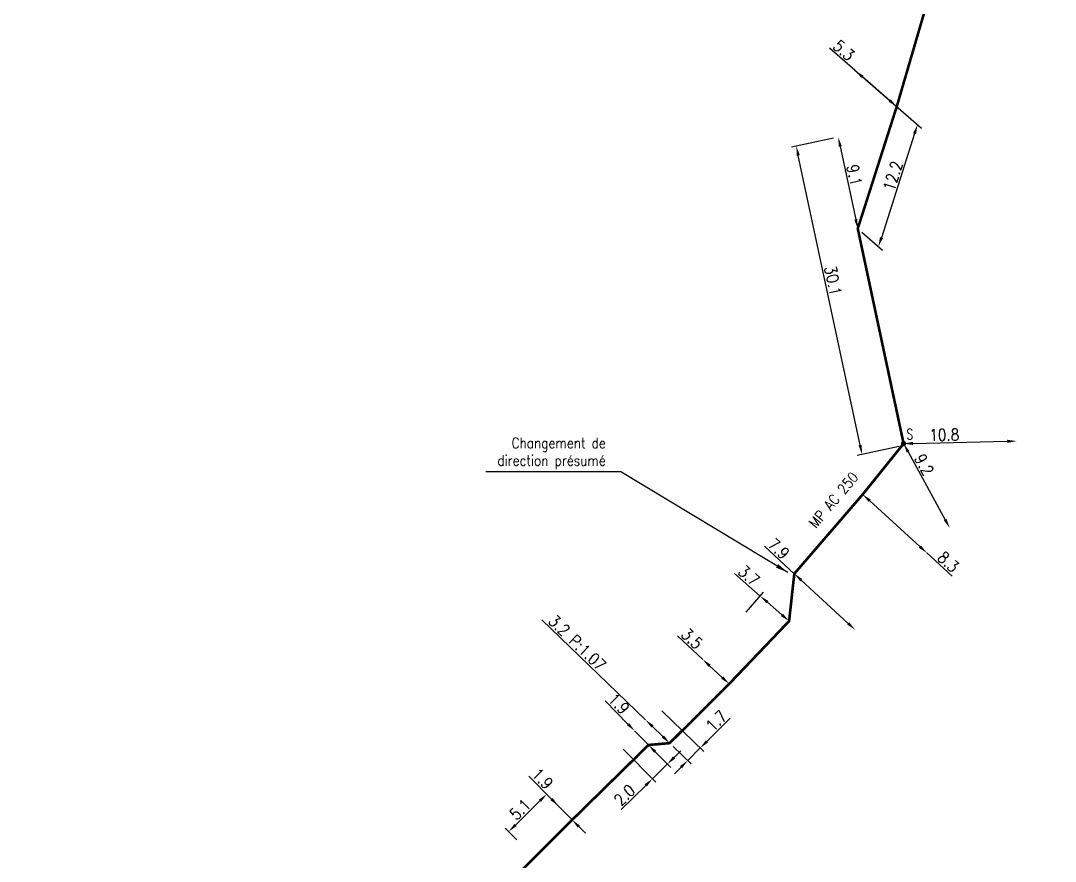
# Model space of a CAD drawing. Header units: millimetres. Extents: x 185000 to 186005, y 127000 to 128000.
# Drawn here: x 185320.9 to 185419.8, y 127842.8 to 127923.1 of the extents above; entities that cross this region are included whole.
import ezdxf
from ezdxf.enums import TextEntityAlignment as Align

# ---------------------------------------------------------------- set-up
doc = ezdxf.new("R2010")
doc.units = ezdxf.units.MM
doc.header["$PDMODE"] = 34
doc.layers.get('0').update_dxf_attribs({"linetype": 'CONTINUOUS'})
doc.layers.get('DEFPOINTS').update_dxf_attribs({"linetype": 'CONTINUOUS'})
doc.layers.add('G_120', color=4, linetype='CONTINUOUS')
doc.layers.add('G_300', color=7, linetype='CONTINUOUS')
doc.styles.add('G_ROMANS', font='ROMANS.SHX', dxfattribs={"width": 0.75})
doc.styles.get("Standard").update_dxf_attribs({"font": 'romans.shx', "width": 0.85})
doc.linetypes.add('G_TYPB_AP', pattern='A,5,-0.3,["o",Standard,S=1.5,R=0,X=0,Y=-0.5],-1.65', length=6.95)
doc.linetypes.add('G_TYPB_PE', pattern='A,5,-0.3,["o",Standard,S=1.5,R=0,X=0,Y=-0.5],-1.65', length=6.95)
doc.dimstyles.get("Standard").update_dxf_attribs({"dimtxt": 1.5, "dimasz": 1.2, "dimexe": 0.625, "dimexo": 0.625, "dimgap": 0.25, "dimtad": 1, "dimdec": 1, "dimzin": 0, "dimdsep": 46, "dimtxsty": 'Standard', "dimcen": -0.5, "dimadec": 0, "dimazin": 0, "dimtfac": 1, "dimtdec": 1, "dimtmove": 0, "dimatfit": 3, "dimfxl": 0, "dimtolj": 1, "dimtzin": 0, "dimarcsym": 0})

# ---------------------------------------------------------------- blocks, each defined once
blk = doc.blocks.new('*D364')
at = {"layer": 'DEFPOINTS', "color": 0, "linetype": 'Continuous', "ltscale": 0.5, "transparency": 16777216}
for p in [(185372.257, 127848.097), (185372.257, 127848.097), (185373.594, 127846.747)]:
    blk.add_point(p, dxfattribs=at)
at = {"layer": 'G_120', "color": 0, "linetype": 'Continuous', "lineweight": -2, "ltscale": 0.5, "transparency": 16777216}
for p, q in [((185371.624, 127848.736), (185369.445, 127850.936)), ((185373.594, 127846.747), (185372.257, 127848.097)), ((185374.227, 127846.107), (185374.861, 127845.468))]:
    blk.add_line(p, q, dxfattribs=at)
at = {"layer": 'G_120', "color": 0, "linetype": 'Continuous', "ltscale": 0.5, "transparency": 16777216}
for points in [[(185371.73, 127848.842), (185371.517, 127848.631), (185372.257, 127848.097)], [(185374.334, 127846.213), (185374.121, 127846.002), (185373.594, 127846.747)]]:
    blk.add_solid(points, dxfattribs=at)
at = {"layer": 'G_120', "color": 0, "linetype": 'Continuous', "ltscale": 0.5, "transparency": 16777216, "insert": (185370.751, 127850.684), "char_height": 1.125, "attachment_point": 5, "rotation": 314.72383}
blk.add_mtext('\\A1;1.9', dxfattribs=at)
blk = doc.blocks.new('*D365')
at = {"layer": 'DEFPOINTS', "color": 0, "linetype": 'Continuous', "ltscale": 0.5, "transparency": 16777216}
for p in [(185379.558, 127855.259), (185379.558, 127855.259), (185380.89, 127853.904)]:
    blk.add_point(p, dxfattribs=at)
at = {"layer": 'G_120', "color": 0, "linetype": 'Continuous', "lineweight": -2, "ltscale": 0.5, "transparency": 16777216}
for p, q in [((185378.928, 127855.901), (185376.758, 127858.111)), ((185380.89, 127853.904), (185379.558, 127855.259)), ((185381.52, 127853.262), (185382.151, 127852.619))]:
    blk.add_line(p, q, dxfattribs=at)
at = {"layer": 'G_120', "color": 0, "linetype": 'Continuous', "ltscale": 0.5, "transparency": 16777216}
for points in [[(185379.035, 127856.007), (185378.821, 127855.796), (185379.558, 127855.259)], [(185381.627, 127853.367), (185381.413, 127853.156), (185380.89, 127853.904)]]:
    blk.add_solid(points, dxfattribs=at)
at = {"layer": 'G_120', "color": 0, "linetype": 'Continuous', "ltscale": 0.5, "transparency": 16777216, "insert": (185378.063, 127857.853), "char_height": 1.125, "attachment_point": 5, "rotation": 314.48076}
blk.add_mtext('\\A1;1.9', dxfattribs=at)
blk = doc.blocks.new('*D366')
at = {"layer": 'DEFPOINTS', "color": 0, "linetype": 'Continuous', "ltscale": 0.5, "transparency": 16777216}
for p in [(185381.814, 127857.504), (185382.911, 127854.082), (185385.839, 127853.617)]:
    blk.add_point(p, dxfattribs=at)
at = {"layer": 'G_120', "color": 0, "linetype": 'Continuous', "lineweight": -2, "ltscale": 0.5, "transparency": 16777216}
for p, q in [((185382.152, 127857.178), (185386.176, 127853.291)), ((185386.477, 127854.252), (185388.704, 127856.468)), ((185383.248, 127853.756), (185384.971, 127852.092)), ((185384.634, 127852.418), (185385.839, 127853.617)), ((185383.996, 127851.783), (185383.358, 127851.148))]:
    blk.add_line(p, q, dxfattribs=at)
at = {"layer": 'G_120', "color": 0, "linetype": 'Continuous', "ltscale": 0.5, "transparency": 16777216}
for points in [[(185386.371, 127854.358), (185386.583, 127854.145), (185385.839, 127853.617)], [(185383.89, 127851.889), (185384.102, 127851.677), (185384.634, 127852.418)]]:
    blk.add_solid(points, dxfattribs=at)
at = {"layer": 'G_120', "color": 0, "linetype": 'Continuous', "ltscale": 0.5, "transparency": 16777216, "insert": (185387.381, 127856.209), "char_height": 1.125, "attachment_point": 5, "rotation": 44.85662}
blk.add_mtext('\\A1;1.7', dxfattribs=at)
blk = doc.blocks.new('*D367')
at = {"layer": 'DEFPOINTS', "color": 0, "linetype": 'Continuous', "ltscale": 0.5, "transparency": 16777216}
for p in [(185380.609, 127856.305), (185380.609, 127856.305), (185382.911, 127854.082)]:
    blk.add_point(p, dxfattribs=at)
at = {"layer": 'G_120', "color": 0, "linetype": 'Continuous', "lineweight": -2, "ltscale": 0.5, "transparency": 16777216}
for p, q in [((185380.609, 127856.305), (185370.71, 127865.866)), ((185382.264, 127854.707), (185381.257, 127855.68))]:
    blk.add_line(p, q, dxfattribs=at)
at = {"layer": 'G_120', "color": 0, "linetype": 'Continuous', "ltscale": 0.5, "transparency": 16777216}
for points in [[(185381.361, 127855.788), (185381.152, 127855.572), (185380.609, 127856.305)], [(185382.368, 127854.815), (185382.159, 127854.599), (185382.911, 127854.082)]]:
    blk.add_solid(points, dxfattribs=at)
at = {"layer": 'G_120', "color": 0, "linetype": 'Continuous', "ltscale": 0.5, "transparency": 16777216, "insert": (185374.084, 127863.649), "char_height": 1.125, "attachment_point": 5, "rotation": 315.99673}
blk.add_mtext('\\A1;3.2 P:1.07', dxfattribs=at)
blk = doc.blocks.new('*D368')
at = {"layer": 'DEFPOINTS', "color": 0, "linetype": 'Continuous', "ltscale": 0.5, "transparency": 16777216}
for p in [(185386.065, 127862.084), (185386.065, 127862.084), (185388.594, 127859.737)]:
    blk.add_point(p, dxfattribs=at)
at = {"layer": 'G_120', "color": 0, "linetype": 'Continuous', "lineweight": -2, "ltscale": 0.5, "transparency": 16777216}
for p, q in [((185386.065, 127862.084), (185383.662, 127864.314)), ((185387.934, 127860.349), (185386.724, 127861.472))]:
    blk.add_line(p, q, dxfattribs=at)
at = {"layer": 'G_120', "color": 0, "linetype": 'Continuous', "ltscale": 0.5, "transparency": 16777216}
for points in [[(185386.826, 127861.582), (185386.622, 127861.362), (185386.065, 127862.084)], [(185388.036, 127860.459), (185387.832, 127860.239), (185388.594, 127859.737)]]:
    blk.add_solid(points, dxfattribs=at)
at = {"layer": 'G_120', "color": 0, "linetype": 'Continuous', "ltscale": 0.5, "transparency": 16777216, "insert": (185385.044, 127864.055), "char_height": 1.125, "attachment_point": 5, "rotation": 317.13684}
blk.add_mtext('\\A1;3.5', dxfattribs=at)
blk = doc.blocks.new('*D369')
at = {"layer": 'DEFPOINTS', "color": 0, "linetype": 'Continuous', "ltscale": 0.5, "transparency": 16777216}
for p in [(185391.568, 127868.132), (185389.911, 127866.228), (185394.322, 127865.736)]:
    blk.add_point(p, dxfattribs=at)
at = {"layer": 'G_120', "color": 0, "linetype": 'Continuous', "lineweight": -2, "ltscale": 0.5, "transparency": 16777216}
for p, q in [((185391.568, 127868.132), (185389.095, 127870.285)), ((185390.219, 127866.582), (185391.876, 127868.486)), ((185393.643, 127866.327), (185392.247, 127867.542))]:
    blk.add_line(p, q, dxfattribs=at)
at = {"layer": 'G_120', "color": 0, "linetype": 'Continuous', "ltscale": 0.5, "transparency": 16777216}
for points in [[(185392.346, 127867.655), (185392.149, 127867.428), (185391.568, 127868.132)], [(185393.741, 127866.44), (185393.544, 127866.214), (185394.322, 127865.736)]]:
    blk.add_solid(points, dxfattribs=at)
at = {"layer": 'G_120', "color": 0, "linetype": 'Continuous', "ltscale": 0.5, "transparency": 16777216, "insert": (185390.485, 127870.07), "char_height": 1.125, "attachment_point": 5, "rotation": 318.9651}
blk.add_mtext('\\A1;3.7', dxfattribs=at)
blk = doc.blocks.new('*D370')
at = {"layer": 'DEFPOINTS', "color": 0, "linetype": 'Continuous', "ltscale": 0.5, "transparency": 16777216}
for p in [(185373.594, 127846.747), (185367.527, 127845.625), (185368.626, 127844.516)]:
    blk.add_point(p, dxfattribs=at)
at = {"layer": 'G_120', "color": 0, "linetype": 'Continuous', "lineweight": -2, "ltscale": 0.5, "transparency": 16777216}
for p, q in [((185373.264, 127847.08), (185370.828, 127849.539)), ((185370.517, 127848.574), (185368.168, 127846.257)), ((185368.296, 127844.849), (185367.197, 127845.958))]:
    blk.add_line(p, q, dxfattribs=at)
at = {"layer": 'G_120', "color": 0, "linetype": 'Continuous', "ltscale": 0.5, "transparency": 16777216}
for points in [[(185370.412, 127848.681), (185370.623, 127848.468), (185371.158, 127849.206)], [(185368.062, 127846.364), (185368.273, 127846.15), (185367.527, 127845.625)]]:
    blk.add_solid(points, dxfattribs=at)
at = {"layer": 'G_120', "color": 0, "linetype": 'Continuous', "ltscale": 0.5, "transparency": 16777216, "insert": (185368.609, 127847.746), "char_height": 1.125, "attachment_point": 5, "rotation": 44.60133}
blk.add_mtext('\\A1;5.1', dxfattribs=at)
blk = doc.blocks.new('*D503')
at = {"layer": 'DEFPOINTS', "color": 0, "linetype": 'Continuous', "ltscale": 0.5, "transparency": 16777216}
for p in [(185394.822, 127870.261), (185400.629, 127864.905), (185400.629, 127864.905)]:
    blk.add_point(p, dxfattribs=at)
at = {"layer": 'G_120', "color": 0, "linetype": 'Continuous', "lineweight": -2, "ltscale": 0.5, "transparency": 16777216}
for p, q in [((185394.822, 127870.261), (185391.976, 127872.885)), ((185399.968, 127865.515), (185395.483, 127869.65))]:
    blk.add_line(p, q, dxfattribs=at)
at = {"layer": 'G_120', "color": 0, "linetype": 'Continuous', "ltscale": 0.5, "transparency": 16777216}
for points in [[(185395.585, 127869.761), (185395.382, 127869.54), (185394.822, 127870.261)], [(185400.069, 127865.625), (185399.866, 127865.405), (185400.629, 127864.905)]]:
    blk.add_solid(points, dxfattribs=at)
at = {"layer": 'G_120', "color": 0, "linetype": 'Continuous', "ltscale": 0.5, "transparency": 16777216, "insert": (185393.342, 127872.645), "char_height": 1.125, "attachment_point": 5, "rotation": 317.31594}
blk.add_mtext('\\A1;7.9', dxfattribs=at)
blk = doc.blocks.new('*D504')
at = {"layer": 'DEFPOINTS', "color": 0, "linetype": 'Continuous', "ltscale": 0.5, "transparency": 16777216}
for p in [(185401.356, 127877.836), (185401.356, 127877.836), (185407.488, 127872.243)]:
    blk.add_point(p, dxfattribs=at)
at = {"layer": 'G_120', "color": 0, "linetype": 'Continuous', "lineweight": -2, "ltscale": 0.5, "transparency": 16777216}
for p, q in [((185402.021, 127877.229), (185406.823, 127872.849)), ((185407.488, 127872.243), (185409.911, 127870.034))]:
    blk.add_line(p, q, dxfattribs=at)
at = {"layer": 'G_120', "color": 0, "linetype": 'Continuous', "ltscale": 0.5, "transparency": 16777216}
for points in [[(185402.122, 127877.34), (185401.92, 127877.119), (185401.356, 127877.836)], [(185406.924, 127872.96), (185406.722, 127872.739), (185407.488, 127872.243)]]:
    blk.add_solid(points, dxfattribs=at)
at = {"layer": 'G_120', "color": 0, "linetype": 'Continuous', "ltscale": 0.5, "transparency": 16777216, "insert": (185409.538, 127871.389), "char_height": 1.125, "attachment_point": 5, "rotation": 317.63662}
blk.add_mtext('\\A1;8.3', dxfattribs=at)
blk = doc.blocks.new('*D505')
at = {"layer": 'DEFPOINTS', "color": 0, "linetype": 'Continuous', "ltscale": 0.5, "transparency": 16777216}
for p in [(185405.265, 127882.689), (185416.062, 127882.928), (185416.062, 127882.928)]:
    blk.add_point(p, dxfattribs=at)
at = {"layer": 'G_300', "color": 0, "linetype": 'Continuous', "lineweight": -2, "ltscale": 0.5, "transparency": 16777216}
blk.add_line((185406.165, 127882.708), (185415.163, 127882.908), dxfattribs=at)
at = {"layer": 'G_300', "color": 0, "linetype": 'Continuous', "ltscale": 0.5, "transparency": 16777216}
for points in [[(185406.162, 127882.858), (185406.168, 127882.559), (185405.265, 127882.689)], [(185415.159, 127883.058), (185415.166, 127882.758), (185416.062, 127882.928)]]:
    blk.add_solid(points, dxfattribs=at)
at = {"layer": 'G_300', "color": 0, "linetype": 'Continuous', "ltscale": 0.5, "transparency": 16777216, "insert": (185409.147, 127883.525), "char_height": 1.125, "attachment_point": 5, "rotation": 1.26845}
blk.add_mtext('\\A1;10.8', dxfattribs=at)
blk = doc.blocks.new('*D506')
at = {"layer": 'DEFPOINTS', "color": 0, "linetype": 'Continuous', "ltscale": 0.5, "transparency": 16777216}
for p in [(185405.265, 127882.689), (185409.669, 127874.634), (185409.669, 127874.634)]:
    blk.add_point(p, dxfattribs=at)
at = {"layer": 'G_300', "color": 0, "linetype": 'Continuous', "lineweight": -2, "ltscale": 0.5, "transparency": 16777216}
blk.add_line((185405.697, 127881.899), (185409.237, 127875.424), dxfattribs=at)
at = {"layer": 'G_300', "color": 0, "linetype": 'Continuous', "ltscale": 0.5, "transparency": 16777216}
for points in [[(185405.828, 127881.971), (185405.565, 127881.827), (185405.265, 127882.689)], [(185409.369, 127875.496), (185409.105, 127875.352), (185409.669, 127874.634)]]:
    blk.add_solid(points, dxfattribs=at)
at = {"layer": 'G_300', "color": 0, "linetype": 'Continuous', "ltscale": 0.5, "transparency": 16777216, "insert": (185407.218, 127880.68), "char_height": 1.125, "attachment_point": 5, "rotation": 298.66617}
blk.add_mtext('\\A1;9.2', dxfattribs=at)
blk = doc.blocks.new('*D507')
at = {"layer": 'DEFPOINTS', "color": 0, "linetype": 'Continuous', "ltscale": 0.5, "transparency": 16777216}
for p in [(185400.644, 127918.319), (185400.644, 127918.319), (185404.607, 127914.876)]:
    blk.add_point(p, dxfattribs=at)
at = {"layer": 'G_120', "color": 0, "linetype": 'Continuous', "lineweight": -2, "ltscale": 0.5, "transparency": 16777216}
for p, q in [((185400.644, 127918.319), (185398.169, 127920.469)), ((185403.927, 127915.466), (185401.323, 127917.729))]:
    blk.add_line(p, q, dxfattribs=at)
at = {"layer": 'G_120', "color": 0, "linetype": 'Continuous', "ltscale": 0.5, "transparency": 16777216}
for points in [[(185401.421, 127917.842), (185401.225, 127917.615), (185400.644, 127918.319)], [(185404.026, 127915.579), (185403.829, 127915.353), (185404.607, 127914.876)]]:
    blk.add_solid(points, dxfattribs=at)
at = {"layer": 'G_120', "color": 0, "linetype": 'Continuous', "ltscale": 0.5, "transparency": 16777216, "insert": (185399.558, 127920.255), "char_height": 1.125, "attachment_point": 5, "rotation": 319.01445}
blk.add_mtext('\\A1;5.3', dxfattribs=at)
blk = doc.blocks.new('*D508')
at = {"layer": 'DEFPOINTS', "color": 0, "linetype": 'Continuous', "ltscale": 0.5, "transparency": 16777216}
for p in [(185399.022, 127911.948), (185400.883, 127903.226), (185400.883, 127903.226)]:
    blk.add_point(p, dxfattribs=at)
at = {"layer": 'G_120', "color": 0, "linetype": 'Continuous', "lineweight": -2, "ltscale": 0.5, "transparency": 16777216}
blk.add_line((185399.21, 127911.068), (185400.695, 127904.106), dxfattribs=at)
at = {"layer": 'G_120', "color": 0, "linetype": 'Continuous', "ltscale": 0.5, "transparency": 16777216}
for points in [[(185399.356, 127911.099), (185399.063, 127911.036), (185399.022, 127911.948)], [(185400.842, 127904.138), (185400.548, 127904.075), (185400.883, 127903.226)]]:
    blk.add_solid(points, dxfattribs=at)
at = {"layer": 'G_120', "color": 0, "linetype": 'Continuous', "ltscale": 0.5, "transparency": 16777216, "insert": (185400.56, 127908.332), "char_height": 1.125, "attachment_point": 5, "rotation": 282.04513}
blk.add_mtext('\\A1;9.1', dxfattribs=at)
blk = doc.blocks.new('*D509')
at = {"layer": 'DEFPOINTS', "color": 0, "linetype": 'Continuous', "ltscale": 0.5, "transparency": 16777216}
for p in [(185400.172, 127918.728), (185400.883, 127903.226), (185402.866, 127901.503)]:
    blk.add_point(p, dxfattribs=at)
at = {"layer": 'G_120', "color": 0, "linetype": 'Continuous', "lineweight": -2, "ltscale": 0.5, "transparency": 16777216}
for p, q in [((185400.558, 127918.393), (185406.975, 127912.817)), ((185406.316, 127912.295), (185403.14, 127902.36)), ((185401.268, 127902.892), (185403.252, 127901.168))]:
    blk.add_line(p, q, dxfattribs=at)
at = {"layer": 'G_120', "color": 0, "linetype": 'Continuous', "ltscale": 0.5, "transparency": 16777216}
for points in [[(185406.173, 127912.34), (185406.459, 127912.249), (185406.59, 127913.152)], [(185402.998, 127902.406), (185403.283, 127902.314), (185402.866, 127901.503)]]:
    blk.add_solid(points, dxfattribs=at)
at = {"layer": 'G_120', "color": 0, "linetype": 'Continuous', "ltscale": 0.5, "transparency": 16777216, "insert": (185404.24, 127908.262), "char_height": 1.125, "attachment_point": 5, "rotation": 72.27289}
blk.add_mtext('\\A1;12.2', dxfattribs=at)
blk = doc.blocks.new('*D575')
at = {"layer": 'DEFPOINTS', "color": 0, "linetype": 'Continuous', "ltscale": 0.5, "transparency": 16777216}
for p in [(185378.141, 127853.849), (185380.89, 127853.904), (185381.259, 127850.673)]:
    blk.add_point(p, dxfattribs=at)
at = {"layer": 'G_120', "color": 0, "linetype": 'Continuous', "lineweight": -2, "ltscale": 0.5, "transparency": 16777216}
for p, q in [((185378.469, 127853.514), (185381.588, 127850.338)), ((185381.218, 127853.569), (185383.015, 127851.74)), ((185383.328, 127852.705), (185383.97, 127853.335)), ((185382.686, 127852.074), (185381.259, 127850.673)), ((185380.617, 127850.042), (185378.278, 127847.745))]:
    blk.add_line(p, q, dxfattribs=at)
at = {"layer": 'G_120', "color": 0, "linetype": 'Continuous', "ltscale": 0.5, "transparency": 16777216}
for points in [[(185383.223, 127852.812), (185383.433, 127852.598), (185382.686, 127852.074)], [(185380.512, 127850.149), (185380.722, 127849.935), (185381.259, 127850.673)]]:
    blk.add_solid(points, dxfattribs=at)
at = {"layer": 'G_120', "color": 0, "linetype": 'Continuous', "ltscale": 0.5, "transparency": 16777216, "insert": (185378.601, 127849.114), "char_height": 1.125, "attachment_point": 5, "rotation": 44.48076}
blk.add_mtext('\\A1;2.0', dxfattribs=at)
blk = doc.blocks.new('G_300_11')
at = {"color": 0, "linetype": 'Continuous', "const_width": 0.248, "flags": 128}
blk.add_lwpolyline([(-0.126, 0, 1), (0.126, 0, 1)], format="xyb", close=True, dxfattribs=at)
at = {"linetype": 'Continuous', "style": 'G_ROMANS', "width": 0.75}
blk.add_attdef('S', text='', height=1, dxfattribs=at).set_placement((0, 1.35), align=Align.MIDDLE_CENTER)
at = {"color": 0, "linetype": 'Continuous', "width": 0.75, "flags": 3}
for tag, p in [('DEF_LEG', (0, -5)), ('DEF_COUP', (0, -7.5)), ('DEF_TYPE', (0, -10))]:
    blk.add_attdef(tag, text='', height=1.2, dxfattribs=at).set_placement(p, align=Align.MIDDLE)
blk = doc.blocks.new('*D576')
at = {"layer": 'DEFPOINTS', "color": 0, "linetype": 'Continuous', "ltscale": 0.5, "transparency": 16777216}
for p in [(185395.015, 127911.093), (185399.022, 127911.948), (185405.303, 127882.511)]:
    blk.add_point(p, dxfattribs=at)
at = {"layer": 'G_120', "color": 0, "linetype": 'Continuous', "lineweight": -2, "ltscale": 0.5, "transparency": 16777216}
for p, q in [((185398.563, 127911.85), (185394.556, 127910.995)), ((185401.108, 127882.536), (185395.203, 127910.213)), ((185404.845, 127882.413), (185400.838, 127881.558))]:
    blk.add_line(p, q, dxfattribs=at)
at = {"layer": 'G_120', "color": 0, "linetype": 'Continuous', "ltscale": 0.5, "transparency": 16777216}
for points in [[(185395.349, 127910.244), (185395.056, 127910.181), (185395.015, 127911.093)], [(185401.255, 127882.567), (185400.962, 127882.504), (185401.296, 127881.656)]]:
    blk.add_solid(points, dxfattribs=at)
at = {"layer": 'G_120', "color": 0, "linetype": 'Continuous', "ltscale": 0.5, "transparency": 16777216, "insert": (185398.522, 127898.251), "char_height": 1.125, "attachment_point": 5, "rotation": 282.04513}
blk.add_mtext('\\A1;30.1', dxfattribs=at)

msp = doc.modelspace()

# ---------------------------------------------------------------- linework, layer by layer
at = {"layer": 'G_120', "linetype": 'G_TYPB_AP', "ltscale": 0.5, "flags": 128}
msp.add_lwpolyline([(185418.247, 127984.354, 0.25, 0.25, 0), (185418.77, 127980.209, 0.25, 0.25, 0), (185419.633, 127973.363, 0.25, 0.25, 0), (185414.603, 127949.077, 0.25, 0.25, 0), (185410.825, 127936.135, 0.25, 0.25, 0), (185407.661, 127925.318, 0.25, 0.25, 0), (185404.607, 127914.876, 0.25, 0.25, 0), (185400.883, 127903.226, 0.25, 0.25, 0), (185405.265, 127882.689, 0.25, 0.25, 0), (185401.356, 127877.836, 0.25, 0.25, 0), (185394.822, 127870.261, 0.25, 0.25, 0), (185394.322, 127865.736, 0.25, 0.25, 0), (185388.594, 127859.737, 0.25, 0.25, 0), (185382.911, 127854.082, 0.25, 0.25, 0), (185380.89, 127853.904, 0.25, 0.25, 0), (185373.594, 127846.747, 0.25, 0.25, 0), (185362.509, 127835.702, 0.25, 0.25, 0), (185356.877, 127829.966, 0.25, 0.25, 0), (185352.905, 127825.997, 0.25, 0.25, 0), (185347.94, 127821.137, 0.25, 0.25, 0), (185342.269, 127815.747, 0.25, 0.25, 0), (185337.489, 127810.644, 0.25, 0.25, 0), (185337.219, 127804.009, 0.25, 0.25, 0), (185331.559, 127798.979, 0.25, 0.25, 0), (185326.86, 127794.814, 0.25, 0.25, 0), (185322.899, 127790.879, 0.25, 0.25, 0), (185319.157, 127787.474, 0.25, 0.25, 0), (185313.53, 127782.094, 0.25, 0.25, 0), (185309.286, 127778.343, 0.25, 0.25, 0), (185300.637, 127770.745, 0.25, 0.25, 0), (185295.681, 127765.982, 0.25, 0.25, 0), (185294.147, 127764.363, 0.25, 0.25, 0), (185286.131, 127754.181, 0.25, 0.25, 0), (185282.968, 127750.114, 0.25, 0.25, 0), (185279.632, 127746, 0.25, 0.25, 0), (185274.389, 127739.616, 0.25, 0.25, 0), (185266.176, 127729.87, 0.25, 0.25, 0), (185262.722, 127725.199, 0.25, 0.25, 0), (185257.502, 127718.465, 0.25, 0.25, 0), (185256.179, 127715.868, 0.25, 0.25, 0), (185250.506, 127700.583, 0.25, 0.25, 0), (185241.297, 127689.287, 0.25, 0.25, 0), (185238.46, 127685.847, 0.25, 0.25, 0), (185236.129, 127683.032, 0, 0, 0)], format="xyseb", dxfattribs=at)

# ---------------------------------------------------------------- block references
at = {"layer": 'G_300', "ltscale": 0.5}
ref = msp.add_blockref('G_300_11', (185405.265, 127882.689), dxfattribs=at)
ref.add_attrib('S', 'S', dxfattribs={"layer": '0', "linetype": 'Continuous', "height": 1, "style": 'G_ROMANS', "width": 0.75}).set_placement((185405.872, 127883.596), align=Align.MIDDLE_CENTER)

# ---------------------------------------------------------------- texts
at = {"layer": 'G_120', "linetype": 'G_TYPB_PE', "width": 0.85}
msp.add_text('MP AC 250', height=1, rotation=50.00482, dxfattribs=at).set_placement((185398.572, 127877.305), align=Align.MIDDLE)
at = {"layer": 'G_120', "linetype": 'Continuous', "ltscale": 0.5, "insert": (185376.797, 127881.746), "char_height": 1, "attachment_point": 6}
msp.add_mtext('Changement de\\Pdirection présumé', dxfattribs=at)

# ---------------------------------------------------------------- dimensions: what is measured, and where the dimension line sits
at = {"layer": 'G_120', "linetype": 'Continuous', "ltscale": 0.5}
for base, p1, p2, angle, picture, middle in [((185400.643537, 127918.318825), (185404.606631, 127914.875514), (185400.643537, 127918.318825), 319.014453, '*D507', (185399.066387, 127919.689122)), ((185395.015, 127911.093), (185405.303, 127882.511), (185399.022, 127911.948), 282.04513, '*D576', (185397.789, 127898.094)), ((185401.356, 127877.836), (185407.488, 127872.243), (185401.356, 127877.836), 317.63662, '*D504', (185409.032, 127870.835)), ((185400.629, 127864.905), (185394.822, 127870.261), (185400.629, 127864.905), 137.31594, '*D503', (185392.834, 127872.094)), ((185391.5684, 127868.13246), (185394.32163, 127865.73617), (185389.91125, 127866.22846), 318.9651, '*D369', (185389.99243, 127869.50411)), ((185386.0648, 127862.0838), (185388.5935, 127859.7369), (185386.0648, 127862.0838), 317.13684, '*D368', (185384.5334, 127863.505)), ((185379.558, 127855.259), (185380.89, 127853.904), (185379.558, 127855.259), 314.48076, '*D365', (185377.528, 127857.327)), ((185381.259, 127850.673), (185380.89, 127853.904), (185378.141, 127853.849), 44.48076, '*D575', (185379.126, 127848.578)), ((185372.257, 127848.097), (185373.594, 127846.747), (185372.257, 127848.097), 314.72383, '*D364', (185370.218, 127850.156)), ((185367.527, 127845.625), (185373.594, 127846.747), (185368.626, 127844.516), 44.60133, '*D370', (185369.136, 127847.212))]:
    dim = msp.add_linear_dim(base=base, p1=p1, p2=p2, angle=angle, dimstyle='Standard', override={"dimscale": 0.75}, dxfattribs=at)
    dim.commit()
    dim.dimension.update_dxf_attribs({"geometry": picture, "text_midpoint": middle, "dimtype": 160})
for base, p1, p2, angle, text, picture, middle in [((185402.866, 127901.503), (185400.172, 127918.728), (185400.883, 127903.226), 72.27289, '12.2', '*D509', (185404.954, 127908.034)), ((185400.883, 127903.226), (185399.022, 127911.948), (185400.883, 127903.226), 102.04513, '9.1', '*D508', (185399.827, 127908.176)), ((185380.609, 127856.305), (185382.911, 127854.082), (185380.609, 127856.305), 315.99673, '<> P:1.07', '*D367', (185373.563, 127863.11)), ((185385.839, 127853.617), (185382.911, 127854.082), (185381.814, 127857.504), 224.85662, '1.7', '*D366', (185387.91, 127855.677))]:
    dim = msp.add_linear_dim(base=base, p1=p1, p2=p2, angle=angle, text=text, dimstyle='Standard', override={"dimscale": 0.75}, dxfattribs=at)
    dim.commit()
    dim.dimension.update_dxf_attribs({"geometry": picture, "text_midpoint": middle, "dimtype": 160})
at = {"layer": 'G_300', "linetype": 'Continuous', "ltscale": 0.5}
for base, p2, angle, picture, middle in [((185416.062, 127882.928), (185416.062, 127882.928), 181.26845, '*D505', (185409.164, 127882.775)), ((185409.669, 127874.634), (185409.669, 127874.634), 118.66617, '*D506', (185406.56, 127880.32))]:
    dim = msp.add_linear_dim(base=base, p1=(185405.265, 127882.689), p2=p2, angle=angle, dimstyle='Standard', override={"dimscale": 0.75}, dxfattribs=at)
    dim.commit()
    dim.dimension.update_dxf_attribs({"geometry": picture, "text_midpoint": middle, "dimtype": 160})

# ---------------------------------------------------------------- leaders
at = {"layer": 'G_120', "linetype": 'Continuous', "ltscale": 0.5, "annotation_type": 0, "has_hookline": 1, "hookline_direction": 1, "text_width": 11.455}
msp.add_leader([(185394.203, 127870.387), (185378.247, 127879.996), (185377.047, 127879.996)], dimstyle='Standard', dxfattribs=at)

doc.saveas('drawing.dxf')
